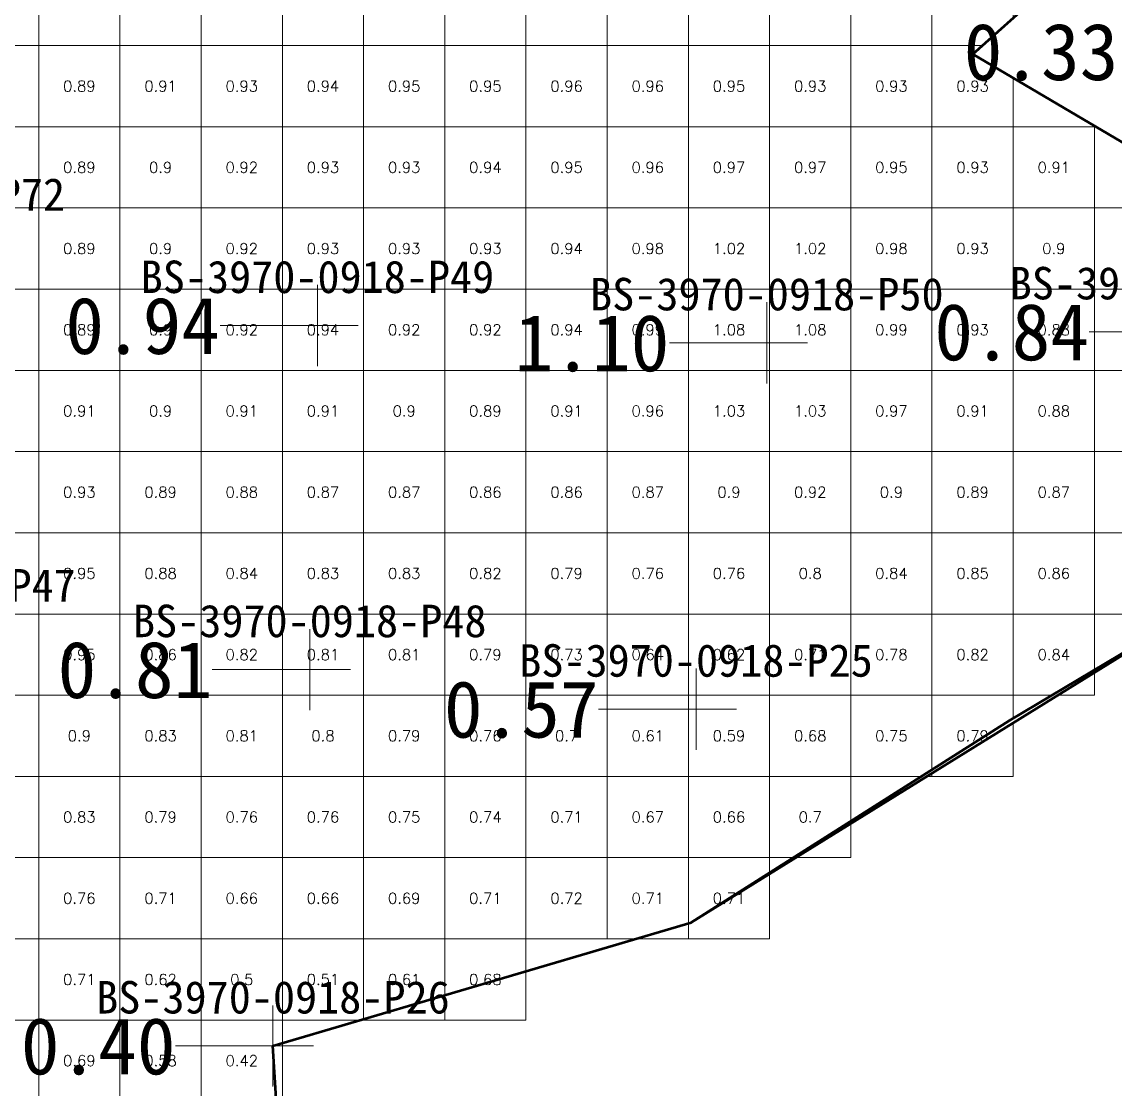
# Model space of a CAD drawing. Header units: inches. Extents: x 469796 to 469991, y 4349683 to 4349814.
# Drawn here: x 469906.1 to 469919.56, y 4349738.59 to 4349751.73 of the extents above; entities that cross this region are included whole.
import ezdxf
from ezdxf.enums import TextEntityAlignment as Align

# ---------------------------------------------------------------- set-up
doc = ezdxf.new("R2010")
doc.units = ezdxf.units.IN
doc.header["$MEASUREMENT"] = 0
for name, color, linetype, lineweight in [('点', 7, 'Continuous', 0), ('爆区方格网', 7, 'Continuous', 0), ('线条', 7, 'Continuous', 0), ('钻孔', 7, 'Continuous', 0)]:
    doc.layers.add(name, color=color, linetype=linetype, lineweight=lineweight)
doc.styles.add('3dmine_textStyle_1', font='txt.shx', dxfattribs={"height": 1, "bigfont": 'gbcbig.shx'})
doc.styles.add('3dmine_textStyle_2', font='', dxfattribs={"height": 1})
doc.styles.get('3dmine_textStyle_2').set_extended_font_data('SimSun-ExtB')

msp = doc.modelspace()

# ---------------------------------------------------------------- hatches: boundary and pattern name
at = {"layer": '钻孔', "linetype": 'Continuous', "lineweight": 0, "true_color": 0x00ffff, "extrusion": (0, 1, 0)}
for points in [[(-469910.736, 3959.602), (-469909.736, 3959.602), (-469909.736, 3972.602), (-469910.736, 3972.602)], [(-469910.641, 3959.669), (-469909.641, 3959.669), (-469909.641, 3972.669), (-469910.641, 3972.669)], [(-469915.398, 3959.63), (-469914.398, 3959.63), (-469914.398, 3972.63), (-469915.398, 3972.63)]]:
    msp.add_hatch(color=4, dxfattribs=at).paths.add_polyline_path(points, flags=0)
at = {"layer": '钻孔', "linetype": 'Continuous', "lineweight": 0, "true_color": 0x0000ff, "extrusion": (0, 1, 0)}
msp.add_hatch(color=5, dxfattribs=at).paths.add_polyline_path([(-469916.27, 3959.558), (-469915.27, 3959.558), (-469915.27, 3972.558), (-469916.27, 3972.558)], flags=0)
at = {"layer": '钻孔', "linetype": 'Continuous', "lineweight": 0, "true_color": 0x808080, "extrusion": (0, 1, 0)}
msp.add_hatch(color=8, dxfattribs=at).paths.add_polyline_path([(-469910.188, 3959.768), (-469909.188, 3959.768), (-469909.188, 3972.768), (-469910.188, 3972.768)], flags=0)

# ---------------------------------------------------------------- linework, layer by layer
at = {"color": 5, "linetype": 'Continuous', "lineweight": 53, "elevation": 3966.246}
for points in [[(469920.438, 4349749.783), (469917.807, 4349751.337), (469919.44, 4349752.801), (469921.036, 4349753.929)], [(469885.99, 4349718.382), (469904.397, 4349726.417), (469909.397, 4349735.816), (469909.188, 4349739.123), (469914.34, 4349740.643), (469918.257, 4349743.131), (469920.63, 4349744.542)]]:
    msp.add_lwpolyline(points, dxfattribs=at)
at = {"color": 1, "linetype": 'Continuous', "lineweight": 50, "true_color": 0xff0000, "elevation": 3966.246}
msp.add_lwpolyline([(469885.99, 4349718.382), (469904.397, 4349726.417), (469909.397, 4349735.816), (469909.188, 4349739.123), (469914.34, 4349740.643), (469920.63, 4349744.542)], dxfattribs=at)
at = {"layer": '点', "color": 138, "linetype": 'Continuous', "lineweight": 0, "true_color": 0x004c4c}
for points, elevation in [([(469909.736, 4349747.494), (469909.736, 4349748.494)], 3972.602), ([(469915.27, 4349747.281), (469915.27, 4349748.281)], 3972.558), ([(469910.236, 4349747.994), (469909.236, 4349747.994)], 3972.602), ([(469915.77, 4349747.781), (469914.77, 4349747.781)], 3972.558), ([(469909.641, 4349743.257), (469909.641, 4349744.257)], 3972.669), ([(469910.141, 4349743.757), (469909.141, 4349743.757)], 3972.669), ([(469914.398, 4349742.77), (469914.398, 4349743.77)], 3972.63), ([(469914.898, 4349743.27), (469913.898, 4349743.27)], 3972.63), ([(469909.188, 4349738.623), (469909.188, 4349739.623)], 3972.768), ([(469909.688, 4349739.123), (469908.688, 4349739.123)], 3972.768)]:
    msp.add_lwpolyline(points, dxfattribs=dict(at, elevation=elevation))
at = {"layer": '爆区方格网', "color": 4, "linetype": 'Continuous', "lineweight": 0, "true_color": 0x00ffff, "elevation": 3972.193}
for points in [[(469906.304, 4349751.442), (469905.304, 4349751.442), (469905.304, 4349752.442), (469906.304, 4349752.442), (469906.304, 4349751.442)], [(469907.304, 4349751.442), (469906.304, 4349751.442), (469906.304, 4349752.442), (469907.304, 4349752.442), (469907.304, 4349751.442)], [(469908.304, 4349751.442), (469907.304, 4349751.442), (469907.304, 4349752.442), (469908.304, 4349752.442), (469908.304, 4349751.442)], [(469909.304, 4349751.442), (469908.304, 4349751.442), (469908.304, 4349752.442), (469909.304, 4349752.442), (469909.304, 4349751.442)], [(469910.304, 4349751.442), (469909.304, 4349751.442), (469909.304, 4349752.442), (469910.304, 4349752.442), (469910.304, 4349751.442)], [(469911.304, 4349751.442), (469910.304, 4349751.442), (469910.304, 4349752.442), (469911.304, 4349752.442), (469911.304, 4349751.442)], [(469912.304, 4349751.442), (469911.304, 4349751.442), (469911.304, 4349752.442), (469912.304, 4349752.442), (469912.304, 4349751.442)], [(469913.304, 4349751.442), (469912.304, 4349751.442), (469912.304, 4349752.442), (469913.304, 4349752.442), (469913.304, 4349751.442)], [(469914.304, 4349751.442), (469913.304, 4349751.442), (469913.304, 4349752.442), (469914.304, 4349752.442), (469914.304, 4349751.442)], [(469915.304, 4349751.442), (469914.304, 4349751.442), (469914.304, 4349752.442), (469915.304, 4349752.442), (469915.304, 4349751.442)], [(469916.304, 4349751.442), (469915.304, 4349751.442), (469915.304, 4349752.442), (469916.304, 4349752.442), (469916.304, 4349751.442)], [(469917.304, 4349751.442), (469916.304, 4349751.442), (469916.304, 4349752.442), (469917.304, 4349752.442), (469917.304, 4349751.442)], [(469918.304, 4349751.782), (469917.924, 4349751.442), (469917.304, 4349751.442), (469917.304, 4349752.442), (469918.304, 4349752.442), (469918.304, 4349751.782)], [(469906.304, 4349750.442), (469905.304, 4349750.442), (469905.304, 4349751.442), (469906.304, 4349751.442), (469906.304, 4349750.442)], [(469907.304, 4349750.442), (469906.304, 4349750.442), (469906.304, 4349751.442), (469907.304, 4349751.442), (469907.304, 4349750.442)], [(469908.304, 4349750.442), (469907.304, 4349750.442), (469907.304, 4349751.442), (469908.304, 4349751.442), (469908.304, 4349750.442)], [(469909.304, 4349750.442), (469908.304, 4349750.442), (469908.304, 4349751.442), (469909.304, 4349751.442), (469909.304, 4349750.442)], [(469910.304, 4349750.442), (469909.304, 4349750.442), (469909.304, 4349751.442), (469910.304, 4349751.442), (469910.304, 4349750.442)], [(469911.304, 4349750.442), (469910.304, 4349750.442), (469910.304, 4349751.442), (469911.304, 4349751.442), (469911.304, 4349750.442)], [(469912.304, 4349750.442), (469911.304, 4349750.442), (469911.304, 4349751.442), (469912.304, 4349751.442), (469912.304, 4349750.442)], [(469913.304, 4349750.442), (469912.304, 4349750.442), (469912.304, 4349751.442), (469913.304, 4349751.442), (469913.304, 4349750.442)], [(469914.304, 4349750.442), (469913.304, 4349750.442), (469913.304, 4349751.442), (469914.304, 4349751.442), (469914.304, 4349750.442)], [(469915.304, 4349750.442), (469914.304, 4349750.442), (469914.304, 4349751.442), (469915.304, 4349751.442), (469915.304, 4349750.442)], [(469916.304, 4349750.442), (469915.304, 4349750.442), (469915.304, 4349751.442), (469916.304, 4349751.442), (469916.304, 4349750.442)], [(469917.304, 4349750.442), (469916.304, 4349750.442), (469916.304, 4349751.442), (469917.304, 4349751.442), (469917.304, 4349750.442)], [(469917.807, 4349751.337), (469918.304, 4349751.043), (469918.304, 4349750.442), (469917.304, 4349750.442), (469917.304, 4349751.442), (469917.924, 4349751.442), (469917.807, 4349751.337)], [(469906.304, 4349749.442), (469905.304, 4349749.442), (469905.304, 4349750.442), (469906.304, 4349750.442), (469906.304, 4349749.442)], [(469907.304, 4349749.442), (469906.304, 4349749.442), (469906.304, 4349750.442), (469907.304, 4349750.442), (469907.304, 4349749.442)], [(469908.304, 4349749.442), (469907.304, 4349749.442), (469907.304, 4349750.442), (469908.304, 4349750.442), (469908.304, 4349749.442)], [(469909.304, 4349749.442), (469908.304, 4349749.442), (469908.304, 4349750.442), (469909.304, 4349750.442), (469909.304, 4349749.442)], [(469910.304, 4349749.442), (469909.304, 4349749.442), (469909.304, 4349750.442), (469910.304, 4349750.442), (469910.304, 4349749.442)], [(469911.304, 4349749.442), (469910.304, 4349749.442), (469910.304, 4349750.442), (469911.304, 4349750.442), (469911.304, 4349749.442)], [(469912.304, 4349749.442), (469911.304, 4349749.442), (469911.304, 4349750.442), (469912.304, 4349750.442), (469912.304, 4349749.442)], [(469913.304, 4349749.442), (469912.304, 4349749.442), (469912.304, 4349750.442), (469913.304, 4349750.442), (469913.304, 4349749.442)], [(469914.304, 4349749.442), (469913.304, 4349749.442), (469913.304, 4349750.442), (469914.304, 4349750.442), (469914.304, 4349749.442)], [(469915.304, 4349749.442), (469914.304, 4349749.442), (469914.304, 4349750.442), (469915.304, 4349750.442), (469915.304, 4349749.442)], [(469916.304, 4349749.442), (469915.304, 4349749.442), (469915.304, 4349750.442), (469916.304, 4349750.442), (469916.304, 4349749.442)], [(469917.304, 4349749.442), (469916.304, 4349749.442), (469916.304, 4349750.442), (469917.304, 4349750.442), (469917.304, 4349749.442)], [(469918.304, 4349749.442), (469917.304, 4349749.442), (469917.304, 4349750.442), (469918.304, 4349750.442), (469918.304, 4349749.442)], [(469919.304, 4349749.442), (469918.304, 4349749.442), (469918.304, 4349750.442), (469919.304, 4349750.442), (469919.304, 4349749.442)], [(469920.304, 4349749.862), (469920.304, 4349749.442), (469919.304, 4349749.442), (469919.304, 4349750.442), (469919.322, 4349750.442), (469920.304, 4349749.862)], [(469906.304, 4349748.442), (469905.304, 4349748.442), (469905.304, 4349749.442), (469906.304, 4349749.442), (469906.304, 4349748.442)], [(469907.304, 4349748.442), (469906.304, 4349748.442), (469906.304, 4349749.442), (469907.304, 4349749.442), (469907.304, 4349748.442)], [(469908.304, 4349748.442), (469907.304, 4349748.442), (469907.304, 4349749.442), (469908.304, 4349749.442), (469908.304, 4349748.442)], [(469909.304, 4349748.442), (469908.304, 4349748.442), (469908.304, 4349749.442), (469909.304, 4349749.442), (469909.304, 4349748.442)], [(469910.304, 4349748.442), (469909.304, 4349748.442), (469909.304, 4349749.442), (469910.304, 4349749.442), (469910.304, 4349748.442)], [(469911.304, 4349748.442), (469910.304, 4349748.442), (469910.304, 4349749.442), (469911.304, 4349749.442), (469911.304, 4349748.442)], [(469912.304, 4349748.442), (469911.304, 4349748.442), (469911.304, 4349749.442), (469912.304, 4349749.442), (469912.304, 4349748.442)], [(469913.304, 4349748.442), (469912.304, 4349748.442), (469912.304, 4349749.442), (469913.304, 4349749.442), (469913.304, 4349748.442)], [(469914.304, 4349748.442), (469913.304, 4349748.442), (469913.304, 4349749.442), (469914.304, 4349749.442), (469914.304, 4349748.442)], [(469915.304, 4349748.442), (469914.304, 4349748.442), (469914.304, 4349749.442), (469915.304, 4349749.442), (469915.304, 4349748.442)], [(469916.304, 4349748.442), (469915.304, 4349748.442), (469915.304, 4349749.442), (469916.304, 4349749.442), (469916.304, 4349748.442)], [(469917.304, 4349748.442), (469916.304, 4349748.442), (469916.304, 4349749.442), (469917.304, 4349749.442), (469917.304, 4349748.442)], [(469918.304, 4349748.442), (469917.304, 4349748.442), (469917.304, 4349749.442), (469918.304, 4349749.442), (469918.304, 4349748.442)], [(469919.304, 4349748.442), (469918.304, 4349748.442), (469918.304, 4349749.442), (469919.304, 4349749.442), (469919.304, 4349748.442)], [(469920.304, 4349748.442), (469919.304, 4349748.442), (469919.304, 4349749.442), (469920.304, 4349749.442), (469920.304, 4349748.442)], [(469906.304, 4349747.442), (469905.304, 4349747.442), (469905.304, 4349748.442), (469906.304, 4349748.442), (469906.304, 4349747.442)], [(469907.304, 4349747.442), (469906.304, 4349747.442), (469906.304, 4349748.442), (469907.304, 4349748.442), (469907.304, 4349747.442)], [(469908.304, 4349747.442), (469907.304, 4349747.442), (469907.304, 4349748.442), (469908.304, 4349748.442), (469908.304, 4349747.442)], [(469909.304, 4349747.442), (469908.304, 4349747.442), (469908.304, 4349748.442), (469909.304, 4349748.442), (469909.304, 4349747.442)], [(469910.304, 4349747.442), (469909.304, 4349747.442), (469909.304, 4349748.442), (469910.304, 4349748.442), (469910.304, 4349747.442)], [(469911.304, 4349747.442), (469910.304, 4349747.442), (469910.304, 4349748.442), (469911.304, 4349748.442), (469911.304, 4349747.442)], [(469912.304, 4349747.442), (469911.304, 4349747.442), (469911.304, 4349748.442), (469912.304, 4349748.442), (469912.304, 4349747.442)], [(469913.304, 4349747.442), (469912.304, 4349747.442), (469912.304, 4349748.442), (469913.304, 4349748.442), (469913.304, 4349747.442)], [(469914.304, 4349747.442), (469913.304, 4349747.442), (469913.304, 4349748.442), (469914.304, 4349748.442), (469914.304, 4349747.442)], [(469915.304, 4349747.442), (469914.304, 4349747.442), (469914.304, 4349748.442), (469915.304, 4349748.442), (469915.304, 4349747.442)], [(469916.304, 4349747.442), (469915.304, 4349747.442), (469915.304, 4349748.442), (469916.304, 4349748.442), (469916.304, 4349747.442)], [(469917.304, 4349747.442), (469916.304, 4349747.442), (469916.304, 4349748.442), (469917.304, 4349748.442), (469917.304, 4349747.442)], [(469918.304, 4349747.442), (469917.304, 4349747.442), (469917.304, 4349748.442), (469918.304, 4349748.442), (469918.304, 4349747.442)], [(469919.304, 4349747.442), (469918.304, 4349747.442), (469918.304, 4349748.442), (469919.304, 4349748.442), (469919.304, 4349747.442)], [(469920.304, 4349747.442), (469919.304, 4349747.442), (469919.304, 4349748.442), (469920.304, 4349748.442), (469920.304, 4349747.442)], [(469906.304, 4349746.442), (469905.304, 4349746.442), (469905.304, 4349747.442), (469906.304, 4349747.442), (469906.304, 4349746.442)], [(469907.304, 4349746.442), (469906.304, 4349746.442), (469906.304, 4349747.442), (469907.304, 4349747.442), (469907.304, 4349746.442)], [(469908.304, 4349746.442), (469907.304, 4349746.442), (469907.304, 4349747.442), (469908.304, 4349747.442), (469908.304, 4349746.442)], [(469909.304, 4349746.442), (469908.304, 4349746.442), (469908.304, 4349747.442), (469909.304, 4349747.442), (469909.304, 4349746.442)], [(469910.304, 4349746.442), (469909.304, 4349746.442), (469909.304, 4349747.442), (469910.304, 4349747.442), (469910.304, 4349746.442)], [(469911.304, 4349746.442), (469910.304, 4349746.442), (469910.304, 4349747.442), (469911.304, 4349747.442), (469911.304, 4349746.442)], [(469912.304, 4349746.442), (469911.304, 4349746.442), (469911.304, 4349747.442), (469912.304, 4349747.442), (469912.304, 4349746.442)], [(469913.304, 4349746.442), (469912.304, 4349746.442), (469912.304, 4349747.442), (469913.304, 4349747.442), (469913.304, 4349746.442)], [(469914.304, 4349746.442), (469913.304, 4349746.442), (469913.304, 4349747.442), (469914.304, 4349747.442), (469914.304, 4349746.442)], [(469915.304, 4349746.442), (469914.304, 4349746.442), (469914.304, 4349747.442), (469915.304, 4349747.442), (469915.304, 4349746.442)], [(469916.304, 4349746.442), (469915.304, 4349746.442), (469915.304, 4349747.442), (469916.304, 4349747.442), (469916.304, 4349746.442)], [(469917.304, 4349746.442), (469916.304, 4349746.442), (469916.304, 4349747.442), (469917.304, 4349747.442), (469917.304, 4349746.442)], [(469918.304, 4349746.442), (469917.304, 4349746.442), (469917.304, 4349747.442), (469918.304, 4349747.442), (469918.304, 4349746.442)], [(469919.304, 4349746.442), (469918.304, 4349746.442), (469918.304, 4349747.442), (469919.304, 4349747.442), (469919.304, 4349746.442)], [(469920.304, 4349746.442), (469919.304, 4349746.442), (469919.304, 4349747.442), (469920.304, 4349747.442), (469920.304, 4349746.442)], [(469906.304, 4349745.442), (469905.304, 4349745.442), (469905.304, 4349746.442), (469906.304, 4349746.442), (469906.304, 4349745.442)], [(469907.304, 4349745.442), (469906.304, 4349745.442), (469906.304, 4349746.442), (469907.304, 4349746.442), (469907.304, 4349745.442)], [(469908.304, 4349745.442), (469907.304, 4349745.442), (469907.304, 4349746.442), (469908.304, 4349746.442), (469908.304, 4349745.442)], [(469909.304, 4349745.442), (469908.304, 4349745.442), (469908.304, 4349746.442), (469909.304, 4349746.442), (469909.304, 4349745.442)], [(469910.304, 4349745.442), (469909.304, 4349745.442), (469909.304, 4349746.442), (469910.304, 4349746.442), (469910.304, 4349745.442)], [(469911.304, 4349745.442), (469910.304, 4349745.442), (469910.304, 4349746.442), (469911.304, 4349746.442), (469911.304, 4349745.442)], [(469912.304, 4349745.442), (469911.304, 4349745.442), (469911.304, 4349746.442), (469912.304, 4349746.442), (469912.304, 4349745.442)], [(469913.304, 4349745.442), (469912.304, 4349745.442), (469912.304, 4349746.442), (469913.304, 4349746.442), (469913.304, 4349745.442)], [(469914.304, 4349745.442), (469913.304, 4349745.442), (469913.304, 4349746.442), (469914.304, 4349746.442), (469914.304, 4349745.442)], [(469915.304, 4349745.442), (469914.304, 4349745.442), (469914.304, 4349746.442), (469915.304, 4349746.442), (469915.304, 4349745.442)], [(469916.304, 4349745.442), (469915.304, 4349745.442), (469915.304, 4349746.442), (469916.304, 4349746.442), (469916.304, 4349745.442)], [(469917.304, 4349745.442), (469916.304, 4349745.442), (469916.304, 4349746.442), (469917.304, 4349746.442), (469917.304, 4349745.442)], [(469918.304, 4349745.442), (469917.304, 4349745.442), (469917.304, 4349746.442), (469918.304, 4349746.442), (469918.304, 4349745.442)], [(469919.304, 4349745.442), (469918.304, 4349745.442), (469918.304, 4349746.442), (469919.304, 4349746.442), (469919.304, 4349745.442)], [(469920.304, 4349745.442), (469919.304, 4349745.442), (469919.304, 4349746.442), (469920.304, 4349746.442), (469920.304, 4349745.442)], [(469906.304, 4349744.442), (469905.304, 4349744.442), (469905.304, 4349745.442), (469906.304, 4349745.442), (469906.304, 4349744.442)], [(469907.304, 4349744.442), (469906.304, 4349744.442), (469906.304, 4349745.442), (469907.304, 4349745.442), (469907.304, 4349744.442)], [(469908.304, 4349744.442), (469907.304, 4349744.442), (469907.304, 4349745.442), (469908.304, 4349745.442), (469908.304, 4349744.442)], [(469909.304, 4349744.442), (469908.304, 4349744.442), (469908.304, 4349745.442), (469909.304, 4349745.442), (469909.304, 4349744.442)], [(469910.304, 4349744.442), (469909.304, 4349744.442), (469909.304, 4349745.442), (469910.304, 4349745.442), (469910.304, 4349744.442)], [(469911.304, 4349744.442), (469910.304, 4349744.442), (469910.304, 4349745.442), (469911.304, 4349745.442), (469911.304, 4349744.442)], [(469912.304, 4349744.442), (469911.304, 4349744.442), (469911.304, 4349745.442), (469912.304, 4349745.442), (469912.304, 4349744.442)], [(469913.304, 4349744.442), (469912.304, 4349744.442), (469912.304, 4349745.442), (469913.304, 4349745.442), (469913.304, 4349744.442)], [(469914.304, 4349744.442), (469913.304, 4349744.442), (469913.304, 4349745.442), (469914.304, 4349745.442), (469914.304, 4349744.442)], [(469915.304, 4349744.442), (469914.304, 4349744.442), (469914.304, 4349745.442), (469915.304, 4349745.442), (469915.304, 4349744.442)], [(469916.304, 4349744.442), (469915.304, 4349744.442), (469915.304, 4349745.442), (469916.304, 4349745.442), (469916.304, 4349744.442)], [(469917.304, 4349744.442), (469916.304, 4349744.442), (469916.304, 4349745.442), (469917.304, 4349745.442), (469917.304, 4349744.442)], [(469918.304, 4349744.442), (469917.304, 4349744.442), (469917.304, 4349745.442), (469918.304, 4349745.442), (469918.304, 4349744.442)], [(469919.304, 4349744.442), (469918.304, 4349744.442), (469918.304, 4349745.442), (469919.304, 4349745.442), (469919.304, 4349744.442)], [(469920.304, 4349744.442), (469919.304, 4349744.442), (469919.304, 4349745.442), (469920.304, 4349745.442), (469920.304, 4349744.442)], [(469906.304, 4349743.442), (469905.304, 4349743.442), (469905.304, 4349744.442), (469906.304, 4349744.442), (469906.304, 4349743.442)], [(469907.304, 4349743.442), (469906.304, 4349743.442), (469906.304, 4349744.442), (469907.304, 4349744.442), (469907.304, 4349743.442)], [(469908.304, 4349743.442), (469907.304, 4349743.442), (469907.304, 4349744.442), (469908.304, 4349744.442), (469908.304, 4349743.442)], [(469909.304, 4349743.442), (469908.304, 4349743.442), (469908.304, 4349744.442), (469909.304, 4349744.442), (469909.304, 4349743.442)], [(469910.304, 4349743.442), (469909.304, 4349743.442), (469909.304, 4349744.442), (469910.304, 4349744.442), (469910.304, 4349743.442)], [(469911.304, 4349743.442), (469910.304, 4349743.442), (469910.304, 4349744.442), (469911.304, 4349744.442), (469911.304, 4349743.442)], [(469912.304, 4349743.442), (469911.304, 4349743.442), (469911.304, 4349744.442), (469912.304, 4349744.442), (469912.304, 4349743.442)], [(469913.304, 4349743.442), (469912.304, 4349743.442), (469912.304, 4349744.442), (469913.304, 4349744.442), (469913.304, 4349743.442)], [(469914.304, 4349743.442), (469913.304, 4349743.442), (469913.304, 4349744.442), (469914.304, 4349744.442), (469914.304, 4349743.442)], [(469915.304, 4349743.442), (469914.304, 4349743.442), (469914.304, 4349744.442), (469915.304, 4349744.442), (469915.304, 4349743.442)], [(469916.304, 4349743.442), (469915.304, 4349743.442), (469915.304, 4349744.442), (469916.304, 4349744.442), (469916.304, 4349743.442)], [(469917.304, 4349743.442), (469916.304, 4349743.442), (469916.304, 4349744.442), (469917.304, 4349744.442), (469917.304, 4349743.442)], [(469918.304, 4349743.442), (469917.304, 4349743.442), (469917.304, 4349744.442), (469918.304, 4349744.442), (469918.304, 4349743.442)], [(469919.304, 4349743.753), (469918.78, 4349743.442), (469918.304, 4349743.442), (469918.304, 4349744.442), (469919.304, 4349744.442), (469919.304, 4349743.753)], [(469919.304, 4349743.442), (469918.856, 4349743.442), (469919.304, 4349743.72), (469919.304, 4349743.442)], [(469906.304, 4349742.442), (469905.304, 4349742.442), (469905.304, 4349743.442), (469906.304, 4349743.442), (469906.304, 4349742.442)], [(469907.304, 4349742.442), (469906.304, 4349742.442), (469906.304, 4349743.442), (469907.304, 4349743.442), (469907.304, 4349742.442)], [(469908.304, 4349742.442), (469907.304, 4349742.442), (469907.304, 4349743.442), (469908.304, 4349743.442), (469908.304, 4349742.442)], [(469909.304, 4349742.442), (469908.304, 4349742.442), (469908.304, 4349743.442), (469909.304, 4349743.442), (469909.304, 4349742.442)], [(469910.304, 4349742.442), (469909.304, 4349742.442), (469909.304, 4349743.442), (469910.304, 4349743.442), (469910.304, 4349742.442)], [(469911.304, 4349742.442), (469910.304, 4349742.442), (469910.304, 4349743.442), (469911.304, 4349743.442), (469911.304, 4349742.442)], [(469912.304, 4349742.442), (469911.304, 4349742.442), (469911.304, 4349743.442), (469912.304, 4349743.442), (469912.304, 4349742.442)], [(469913.304, 4349742.442), (469912.304, 4349742.442), (469912.304, 4349743.442), (469913.304, 4349743.442), (469913.304, 4349742.442)], [(469914.304, 4349742.442), (469913.304, 4349742.442), (469913.304, 4349743.442), (469914.304, 4349743.442), (469914.304, 4349742.442)], [(469915.304, 4349742.442), (469914.304, 4349742.442), (469914.304, 4349743.442), (469915.304, 4349743.442), (469915.304, 4349742.442)], [(469916.304, 4349742.442), (469915.304, 4349742.442), (469915.304, 4349743.442), (469916.304, 4349743.442), (469916.304, 4349742.442)], [(469917.304, 4349742.525), (469917.172, 4349742.442), (469916.304, 4349742.442), (469916.304, 4349743.442), (469917.304, 4349743.442), (469917.304, 4349742.525)], [(469918.304, 4349743.159), (469918.257, 4349743.131), (469917.304, 4349742.525), (469917.304, 4349743.442), (469918.304, 4349743.442), (469918.304, 4349743.159)], [(469918.304, 4349742.442), (469917.304, 4349742.442), (469917.304, 4349742.48), (469918.304, 4349743.1), (469918.304, 4349742.442)], [(469906.304, 4349741.442), (469905.304, 4349741.442), (469905.304, 4349742.442), (469906.304, 4349742.442), (469906.304, 4349741.442)], [(469907.304, 4349741.442), (469906.304, 4349741.442), (469906.304, 4349742.442), (469907.304, 4349742.442), (469907.304, 4349741.442)], [(469908.304, 4349741.442), (469907.304, 4349741.442), (469907.304, 4349742.442), (469908.304, 4349742.442), (469908.304, 4349741.442)], [(469909.304, 4349741.442), (469908.304, 4349741.442), (469908.304, 4349742.442), (469909.304, 4349742.442), (469909.304, 4349741.442)], [(469910.304, 4349741.442), (469909.304, 4349741.442), (469909.304, 4349742.442), (469910.304, 4349742.442), (469910.304, 4349741.442)], [(469911.304, 4349741.442), (469910.304, 4349741.442), (469910.304, 4349742.442), (469911.304, 4349742.442), (469911.304, 4349741.442)], [(469912.304, 4349741.442), (469911.304, 4349741.442), (469911.304, 4349742.442), (469912.304, 4349742.442), (469912.304, 4349741.442)], [(469913.304, 4349741.442), (469912.304, 4349741.442), (469912.304, 4349742.442), (469913.304, 4349742.442), (469913.304, 4349741.442)], [(469914.304, 4349741.442), (469913.304, 4349741.442), (469913.304, 4349742.442), (469914.304, 4349742.442), (469914.304, 4349741.442)], [(469915.304, 4349741.442), (469914.304, 4349741.442), (469914.304, 4349742.442), (469915.304, 4349742.442), (469915.304, 4349741.442)], [(469916.304, 4349741.89), (469915.598, 4349741.442), (469915.304, 4349741.442), (469915.304, 4349742.442), (469916.304, 4349742.442), (469916.304, 4349741.89)], [(469917.304, 4349742.442), (469917.242, 4349742.442), (469917.304, 4349742.48), (469917.304, 4349742.442)], [(469916.304, 4349741.442), (469915.629, 4349741.442), (469916.304, 4349741.86), (469916.304, 4349741.442)], [(469906.304, 4349740.442), (469905.304, 4349740.442), (469905.304, 4349741.442), (469906.304, 4349741.442), (469906.304, 4349740.442)], [(469907.304, 4349740.442), (469906.304, 4349740.442), (469906.304, 4349741.442), (469907.304, 4349741.442), (469907.304, 4349740.442)], [(469908.304, 4349740.442), (469907.304, 4349740.442), (469907.304, 4349741.442), (469908.304, 4349741.442), (469908.304, 4349740.442)], [(469909.304, 4349740.442), (469908.304, 4349740.442), (469908.304, 4349741.442), (469909.304, 4349741.442), (469909.304, 4349740.442)], [(469910.304, 4349740.442), (469909.304, 4349740.442), (469909.304, 4349741.442), (469910.304, 4349741.442), (469910.304, 4349740.442)], [(469911.304, 4349740.442), (469910.304, 4349740.442), (469910.304, 4349741.442), (469911.304, 4349741.442), (469911.304, 4349740.442)], [(469912.304, 4349740.442), (469911.304, 4349740.442), (469911.304, 4349741.442), (469912.304, 4349741.442), (469912.304, 4349740.442)], [(469913.304, 4349740.442), (469912.304, 4349740.442), (469912.304, 4349741.442), (469913.304, 4349741.442), (469913.304, 4349740.442)], [(469914.304, 4349740.442), (469913.304, 4349740.442), (469913.304, 4349741.442), (469914.304, 4349741.442), (469914.304, 4349740.442)], [(469915.304, 4349741.255), (469914.34, 4349740.643), (469915.304, 4349741.24), (469915.304, 4349740.442), (469914.304, 4349740.442), (469914.304, 4349741.442), (469915.304, 4349741.442), (469915.304, 4349741.255)], [(469906.304, 4349739.442), (469905.304, 4349739.442), (469905.304, 4349740.442), (469906.304, 4349740.442), (469906.304, 4349739.442)], [(469907.304, 4349739.442), (469906.304, 4349739.442), (469906.304, 4349740.442), (469907.304, 4349740.442), (469907.304, 4349739.442)], [(469908.304, 4349739.442), (469907.304, 4349739.442), (469907.304, 4349740.442), (469908.304, 4349740.442), (469908.304, 4349739.442)], [(469909.304, 4349739.442), (469908.304, 4349739.442), (469908.304, 4349740.442), (469909.304, 4349740.442), (469909.304, 4349739.442)], [(469910.304, 4349739.442), (469909.304, 4349739.442), (469909.304, 4349740.442), (469910.304, 4349740.442), (469910.304, 4349739.442)], [(469911.304, 4349739.442), (469910.304, 4349739.442), (469910.304, 4349740.442), (469911.304, 4349740.442), (469911.304, 4349739.442)], [(469912.304, 4349739.442), (469911.304, 4349739.442), (469911.304, 4349740.442), (469912.304, 4349740.442), (469912.304, 4349739.442)], [(469906.304, 4349738.442), (469905.304, 4349738.442), (469905.304, 4349739.442), (469906.304, 4349739.442), (469906.304, 4349738.442)], [(469907.304, 4349738.442), (469906.304, 4349738.442), (469906.304, 4349739.442), (469907.304, 4349739.442), (469907.304, 4349738.442)], [(469908.304, 4349738.442), (469907.304, 4349738.442), (469907.304, 4349739.442), (469908.304, 4349739.442), (469908.304, 4349738.442)], [(469909.304, 4349738.442), (469908.304, 4349738.442), (469908.304, 4349739.442), (469909.304, 4349739.442), (469909.304, 4349738.442)]]:
    msp.add_lwpolyline(points, dxfattribs=at)
at = {"layer": '线条', "color": 138, "linetype": 'Continuous', "lineweight": 0, "true_color": 0x004c4c}
for points, elevation in [([(469909.736, 4349747.994), (469909.736, 4349747.994), (469909.736, 4349747.994)], 3972.602), ([(469915.27, 4349747.781), (469915.27, 4349747.781), (469915.27, 4349747.781)], 3972.558), ([(469909.641, 4349743.757), (469909.641, 4349743.757), (469909.641, 4349743.757)], 3972.669), ([(469914.398, 4349743.27), (469914.398, 4349743.27), (469914.398, 4349743.27)], 3972.63), ([(469909.188, 4349739.123), (469909.188, 4349739.123), (469909.188, 4349739.123)], 3972.768)]:
    msp.add_lwpolyline(points, dxfattribs=dict(at, elevation=elevation))
at = {"layer": '钻孔', "color": 4, "linetype": 'Continuous', "lineweight": 0, "true_color": 0x00ffff}
for points, elevation in [([(469909.736, 4349747.994), (469908.536, 4349747.994)], 3972.602), ([(469909.736, 4349747.994), (469908.536, 4349747.994)], 3959.602), ([(469920.438, 4349747.916), (469919.238, 4349747.916)], 3972.664), ([(469920.438, 4349747.916), (469919.238, 4349747.916)], 3959.664), ([(469909.641, 4349743.757), (469908.441, 4349743.757)], 3972.669), ([(469909.641, 4349743.757), (469908.441, 4349743.757)], 3959.669), ([(469914.398, 4349743.27), (469913.198, 4349743.27)], 3972.63), ([(469914.398, 4349743.27), (469913.198, 4349743.27)], 3959.63)]:
    msp.add_lwpolyline(points, dxfattribs=dict(at, elevation=elevation))
at = {"layer": '钻孔', "color": 5, "linetype": 'Continuous', "lineweight": 0, "true_color": 0x0000ff}
for elevation in [3972.558, 3959.558]:
    msp.add_lwpolyline([(469915.27, 4349747.781), (469914.07, 4349747.781)], dxfattribs=dict(at, elevation=elevation))
at = {"layer": '钻孔', "color": 8, "linetype": 'Continuous', "lineweight": 0, "true_color": 0x808080}
for elevation in [3972.768, 3959.768]:
    msp.add_lwpolyline([(469909.188, 4349739.123), (469907.988, 4349739.123)], dxfattribs=dict(at, elevation=elevation))

# ---------------------------------------------------------------- texts
at = {"color": 4, "linetype": 'Continuous', "lineweight": 0, "true_color": 0x00ffff, "style": '3dmine_textStyle_1'}
for s, p in [('0.89', (469906.804, 4349750.942, 3972.193)), ('0.91', (469907.804, 4349750.942, 3972.193)), ('0.93', (469908.804, 4349750.942, 3972.193)), ('0.94', (469909.804, 4349750.942, 3972.193)), ('0.95', (469910.804, 4349750.942, 3972.193)), ('0.95', (469911.804, 4349750.942, 3972.193)), ('0.96', (469912.804, 4349750.942, 3972.193)), ('0.96', (469913.804, 4349750.942, 3972.193)), ('0.95', (469914.804, 4349750.942, 3972.193)), ('0.93', (469915.804, 4349750.942, 3972.193)), ('0.93', (469916.804, 4349750.942, 3972.193)), ('0.93', (469917.804, 4349750.942, 3972.193)), ('0.89', (469906.804, 4349749.942, 3972.193)), ('0.9', (469907.804, 4349749.942, 3972.193)), ('0.92', (469908.804, 4349749.942, 3972.193)), ('0.93', (469909.804, 4349749.942, 3972.193)), ('0.93', (469910.804, 4349749.942, 3972.193)), ('0.94', (469911.804, 4349749.942, 3972.193)), ('0.95', (469912.804, 4349749.942, 3972.193)), ('0.96', (469913.804, 4349749.942, 3972.193)), ('0.97', (469914.804, 4349749.942, 3972.193)), ('0.97', (469915.804, 4349749.942, 3972.193)), ('0.95', (469916.804, 4349749.942, 3972.193)), ('0.93', (469917.804, 4349749.942, 3972.193)), ('0.91', (469918.804, 4349749.942, 3972.193)), ('0.89', (469906.804, 4349748.942, 3972.193)), ('0.9', (469907.804, 4349748.942, 3972.193)), ('0.92', (469908.804, 4349748.942, 3972.193)), ('0.93', (469909.804, 4349748.942, 3972.193)), ('0.93', (469910.804, 4349748.942, 3972.193)), ('0.93', (469911.804, 4349748.942, 3972.193)), ('0.94', (469912.804, 4349748.942, 3972.193)), ('0.98', (469913.804, 4349748.942, 3972.193)), ('1.02', (469914.804, 4349748.942, 3972.193)), ('1.02', (469915.804, 4349748.942, 3972.193)), ('0.98', (469916.804, 4349748.942, 3972.193)), ('0.93', (469917.804, 4349748.942, 3972.193)), ('0.9', (469918.804, 4349748.942, 3972.193)), ('0.89', (469906.804, 4349747.942, 3972.193)), ('0.9', (469907.804, 4349747.942, 3972.193)), ('0.92', (469908.804, 4349747.942, 3972.193)), ('0.94', (469909.804, 4349747.942, 3972.193)), ('0.92', (469910.804, 4349747.942, 3972.193)), ('0.92', (469911.804, 4349747.942, 3972.193)), ('0.94', (469912.804, 4349747.942, 3972.193)), ('0.99', (469913.804, 4349747.942, 3972.193)), ('1.08', (469914.804, 4349747.942, 3972.193)), ('1.08', (469915.804, 4349747.942, 3972.193)), ('0.99', (469916.804, 4349747.942, 3972.193)), ('0.93', (469917.804, 4349747.942, 3972.193)), ('0.88', (469918.804, 4349747.942, 3972.193)), ('0.91', (469906.804, 4349746.942, 3972.193)), ('0.9', (469907.804, 4349746.942, 3972.193)), ('0.91', (469908.804, 4349746.942, 3972.193)), ('0.91', (469909.804, 4349746.942, 3972.193)), ('0.9', (469910.804, 4349746.942, 3972.193)), ('0.89', (469911.804, 4349746.942, 3972.193)), ('0.91', (469912.804, 4349746.942, 3972.193)), ('0.96', (469913.804, 4349746.942, 3972.193)), ('1.03', (469914.804, 4349746.942, 3972.193)), ('1.03', (469915.804, 4349746.942, 3972.193)), ('0.97', (469916.804, 4349746.942, 3972.193)), ('0.91', (469917.804, 4349746.942, 3972.193)), ('0.88', (469918.804, 4349746.942, 3972.193)), ('0.93', (469906.804, 4349745.942, 3972.193)), ('0.89', (469907.804, 4349745.942, 3972.193)), ('0.88', (469908.804, 4349745.942, 3972.193)), ('0.87', (469909.804, 4349745.942, 3972.193)), ('0.87', (469910.804, 4349745.942, 3972.193)), ('0.86', (469911.804, 4349745.942, 3972.193)), ('0.86', (469912.804, 4349745.942, 3972.193)), ('0.87', (469913.804, 4349745.942, 3972.193)), ('0.9', (469914.804, 4349745.942, 3972.193)), ('0.92', (469915.804, 4349745.942, 3972.193)), ('0.9', (469916.804, 4349745.942, 3972.193)), ('0.89', (469917.804, 4349745.942, 3972.193)), ('0.87', (469918.804, 4349745.942, 3972.193)), ('0.95', (469906.804, 4349744.942, 3972.193)), ('0.88', (469907.804, 4349744.942, 3972.193)), ('0.84', (469908.804, 4349744.942, 3972.193)), ('0.83', (469909.804, 4349744.942, 3972.193)), ('0.83', (469910.804, 4349744.942, 3972.193)), ('0.82', (469911.804, 4349744.942, 3972.193)), ('0.79', (469912.804, 4349744.942, 3972.193)), ('0.76', (469913.804, 4349744.942, 3972.193)), ('0.76', (469914.804, 4349744.942, 3972.193)), ('0.8', (469915.804, 4349744.942, 3972.193)), ('0.84', (469916.804, 4349744.942, 3972.193)), ('0.85', (469917.804, 4349744.942, 3972.193)), ('0.86', (469918.804, 4349744.942, 3972.193)), ('0.95', (469906.804, 4349743.942, 3972.193)), ('0.86', (469907.804, 4349743.942, 3972.193)), ('0.82', (469908.804, 4349743.942, 3972.193)), ('0.81', (469909.804, 4349743.942, 3972.193)), ('0.81', (469910.804, 4349743.942, 3972.193)), ('0.79', (469911.804, 4349743.942, 3972.193)), ('0.73', (469912.804, 4349743.942, 3972.193)), ('0.64', (469913.804, 4349743.942, 3972.193)), ('0.62', (469914.804, 4349743.942, 3972.193)), ('0.71', (469915.804, 4349743.942, 3972.193)), ('0.78', (469916.804, 4349743.942, 3972.193)), ('0.82', (469917.804, 4349743.942, 3972.193)), ('0.84', (469918.804, 4349743.942, 3972.193)), ('0.9', (469906.804, 4349742.942, 3972.193)), ('0.83', (469907.804, 4349742.942, 3972.193)), ('0.81', (469908.804, 4349742.942, 3972.193)), ('0.8', (469909.804, 4349742.942, 3972.193)), ('0.79', (469910.804, 4349742.942, 3972.193)), ('0.76', (469911.804, 4349742.942, 3972.193)), ('0.7', (469912.804, 4349742.942, 3972.193)), ('0.61', (469913.804, 4349742.942, 3972.193)), ('0.59', (469914.804, 4349742.942, 3972.193)), ('0.68', (469915.804, 4349742.942, 3972.193)), ('0.75', (469916.804, 4349742.942, 3972.193)), ('0.79', (469917.804, 4349742.942, 3972.193)), ('0.83', (469906.804, 4349741.942, 3972.193)), ('0.79', (469907.804, 4349741.942, 3972.193)), ('0.76', (469908.804, 4349741.942, 3972.193)), ('0.76', (469909.804, 4349741.942, 3972.193)), ('0.75', (469910.804, 4349741.942, 3972.193)), ('0.74', (469911.804, 4349741.942, 3972.193)), ('0.71', (469912.804, 4349741.942, 3972.193)), ('0.67', (469913.804, 4349741.942, 3972.193)), ('0.66', (469914.804, 4349741.942, 3972.193)), ('0.7', (469915.804, 4349741.942, 3972.193)), ('0.76', (469906.804, 4349740.942, 3972.193)), ('0.71', (469907.804, 4349740.942, 3972.193)), ('0.66', (469908.804, 4349740.942, 3972.193)), ('0.66', (469909.804, 4349740.942, 3972.193)), ('0.69', (469910.804, 4349740.942, 3972.193)), ('0.71', (469911.804, 4349740.942, 3972.193)), ('0.72', (469912.804, 4349740.942, 3972.193)), ('0.71', (469913.804, 4349740.942, 3972.193)), ('0.71', (469914.804, 4349740.942, 3972.193)), ('0.71', (469906.804, 4349739.942, 3972.193)), ('0.62', (469907.804, 4349739.942, 3972.193)), ('0.5', (469908.804, 4349739.942, 3972.193)), ('0.51', (469909.804, 4349739.942, 3972.193)), ('0.61', (469910.804, 4349739.942, 3972.193)), ('0.68', (469911.804, 4349739.942, 3972.193)), ('0.69', (469906.804, 4349738.942, 3972.193)), ('0.58', (469907.804, 4349738.942, 3972.193)), ('0.42', (469908.804, 4349738.942, 3972.193))]:
    msp.add_text(s, height=0.1333, dxfattribs=at).set_placement(p, align=Align.MIDDLE_CENTER)
at = {"layer": '钻孔', "color": 8, "linetype": 'Continuous', "lineweight": 0, "true_color": 0x808080, "style": '3dmine_textStyle_2'}
for s, p in [('0.33', (469919.599, 4349751.366, 3966.065)), ('0.40', (469907.988, 4349739.123, 3966.268))]:
    msp.add_text(s, height=0.7, dxfattribs=at).set_placement(p, align=Align.MIDDLE_RIGHT)
at = {"layer": '钻孔', "color": 138, "linetype": 'Continuous', "lineweight": 0, "true_color": 0x004c4c, "style": '3dmine_textStyle_2'}
for s, p in [('BS-3970-0918-P72', (469904.451, 4349749.409, 3972.562)), ('BS-3970-0918-P49', (469909.736, 4349748.394, 3972.602)), ('BS-3970-0918-P24', (469920.438, 4349748.316, 3972.664)), ('BS-3970-0918-P50', (469915.27, 4349748.181, 3972.558)), ('BS-3970-0918-P47', (469904.583, 4349744.596, 3972.773)), ('BS-3970-0918-P48', (469909.641, 4349744.157, 3972.669)), ('BS-3970-0918-P25', (469914.398, 4349743.67, 3972.63)), ('BS-3970-0918-P26', (469909.188, 4349739.523, 3972.768))]:
    msp.add_text(s, height=0.4, dxfattribs=at).set_placement(p, align=Align.CENTER)
at = {"layer": '钻孔', "color": 4, "linetype": 'Continuous', "lineweight": 0, "true_color": 0x00ffff, "style": '3dmine_textStyle_2'}
for s, p in [('0.94', (469908.536, 4349747.994, 3966.102)), ('0.84', (469919.238, 4349747.916, 3966.164)), ('0.81', (469908.441, 4349743.757, 3966.169)), ('0.57', (469913.198, 4349743.27, 3966.13))]:
    msp.add_text(s, height=0.7, dxfattribs=at).set_placement(p, align=Align.MIDDLE_RIGHT)
at = {"layer": '钻孔', "color": 5, "linetype": 'Continuous', "lineweight": 0, "true_color": 0x0000ff, "style": '3dmine_textStyle_2'}
msp.add_text('1.10', height=0.7, dxfattribs=at).set_placement((469914.07, 4349747.781, 3966.058), align=Align.MIDDLE_RIGHT)

doc.saveas('drawing.dxf')
